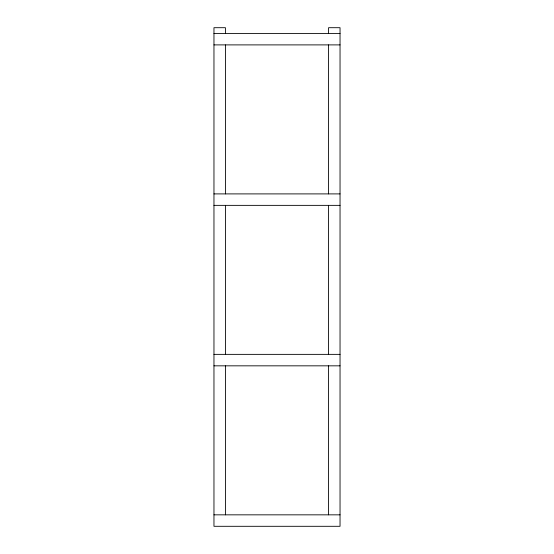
<?xml version="1.0" encoding="UTF-8"?>
<svg xmlns="http://www.w3.org/2000/svg" width="554" height="554" viewBox="0 0 554 554"><rect width="100%" height="100%" fill="white"/><g stroke="black" fill="none" stroke-linecap="round" stroke-linejoin="round"><path stroke-width="0.83" d="M213.962 33.434L340.038 33.434M213.962 44.895L340.038 44.895M213.962 193.9L340.038 193.9M213.962 205.361L340.038 205.361M213.962 354.366L340.038 354.366M213.962 365.834L340.038 365.834M213.962 514.839L340.038 514.839M328.577 33.434L328.577 27.7L340.038 27.7L340.038 526.3L213.962 526.3L213.962 27.7L225.423 27.7L225.423 33.434M328.577 44.895L328.577 193.9M328.577 205.361L328.577 354.366M328.577 365.834L328.577 514.839M225.423 44.895L225.423 193.9M225.423 205.361L225.423 354.366M225.423 365.834L225.423 514.839"/></g></svg>
